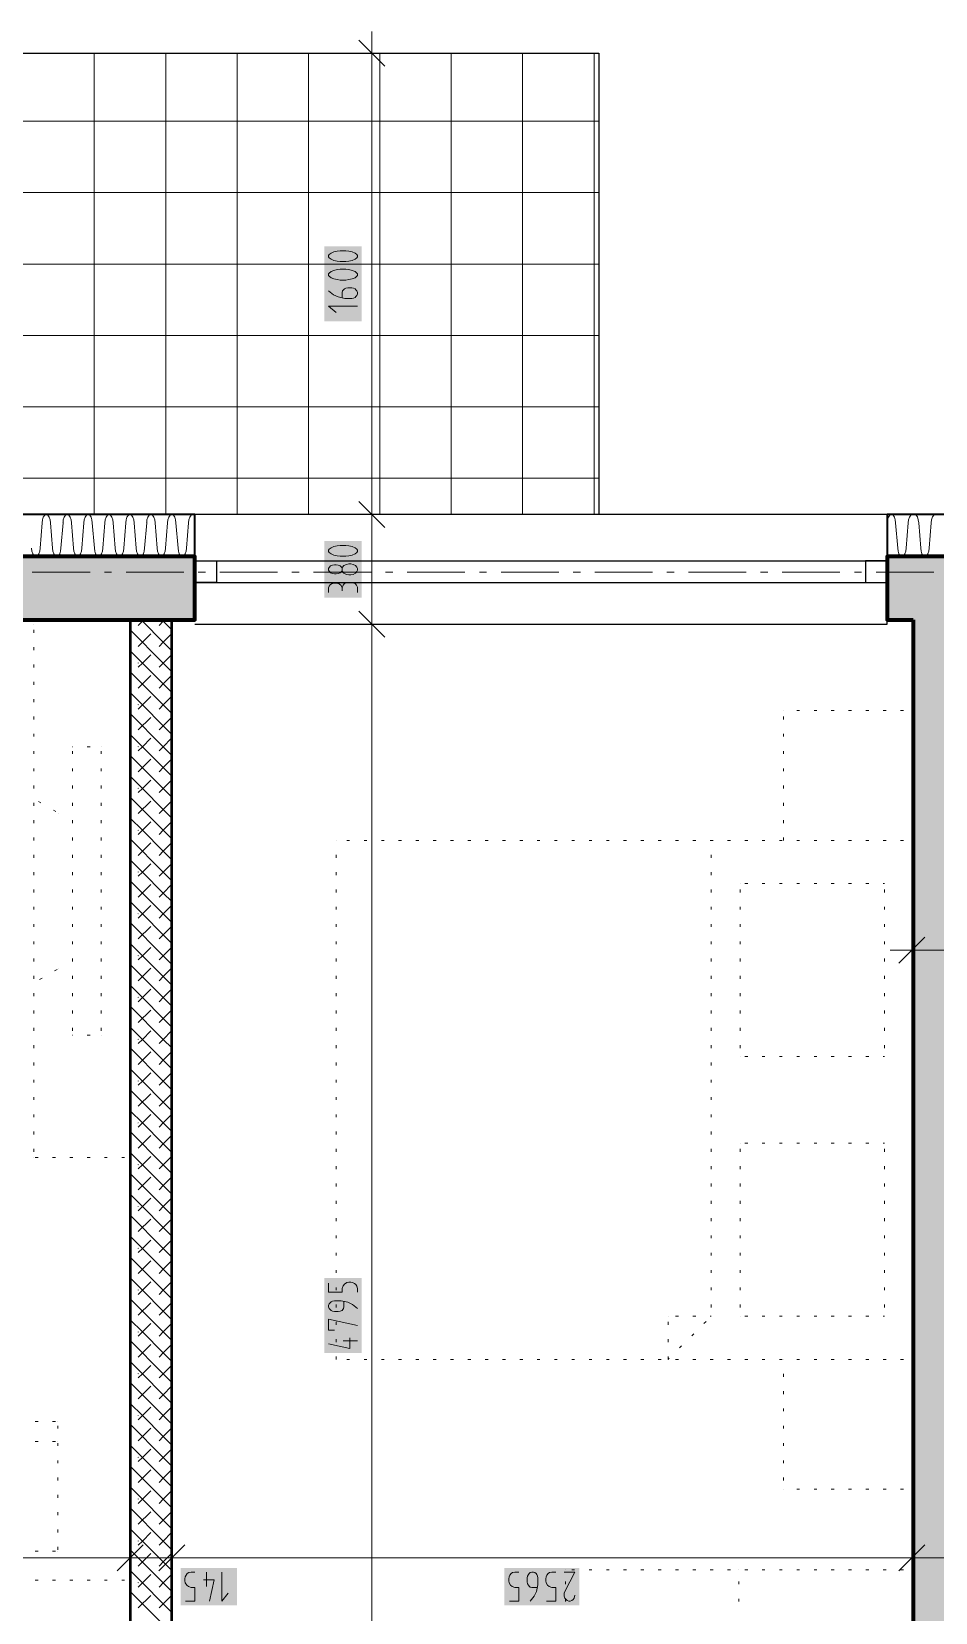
# Model space of a CAD drawing. Header units: millimetres. Extents: x 0 to 594, y 0 to 420.
# Drawn here: x 383.1 to 415.2, y 284.9 to 341.1 of the extents above; entities that cross this region are included whole.
import ezdxf

# ---------------------------------------------------------------- set-up
doc = ezdxf.new("R2010")
doc.units = ezdxf.units.MM
doc.header["$LTSCALE"] = 8
for name, color, linetype in [('PDF_Koty delkove', 7, 'Continuous'), ('PDF_Nabytek', 7, 'Continuous'), ('PDF_Obecne 0.25', 7, 'Continuous'), ('PDF_Okna', 7, 'Continuous'), ('PDF_Osy hlavni', 7, 'Continuous'), ('PDF_Pricky zdene', 7, 'Continuous'), ('PDF_Srafy', 7, 'Continuous'), ('PDF_Steny obvodove nosne', 7, 'Continuous'), ('PDF_Zatepleni', 7, 'Continuous')]:
    doc.layers.add(name, color=color, linetype=linetype)

msp = doc.modelspace()

# ---------------------------------------------------------------- linework, layer by layer
at = {"layer": 'PDF_Koty delkove', "lineweight": 18}
for points in [[(395.175, 340.35), (395.175, 341.119)], [(395.636, 339.889), (394.714, 340.811)], [(395.944, 340.35), (395.175, 340.35), (394.406, 340.35)], [(395.175, 233.7), (395.175, 236.262), (395.175, 239.03), (395.175, 241.51), (395.175, 269.421), (395.175, 270.907), (395.175, 320.055), (395.175, 323.95), (395.175, 340.35)], [(394.252, 333.328), (394.047, 333.328), (393.945, 333.314), (393.825, 333.287), (393.723, 333.245), (393.654, 333.191), (393.638, 333.163), (393.638, 333.109), (393.654, 333.081), (393.723, 333.027), (393.825, 332.986), (393.945, 332.958), (394.047, 332.944), (394.252, 332.944), (394.354, 332.958), (394.474, 332.986), (394.577, 333.027), (394.645, 333.081), (394.663, 333.109), (394.663, 333.163), (394.645, 333.191), (394.577, 333.245), (394.474, 333.287)], [(394.474, 333.287), (394.354, 333.314), (394.252, 333.328)], [(394.457, 331.63), (394.218, 331.63), (393.979, 331.685), (393.808, 331.767), (393.638, 331.904)], [(394.115, 331.658), (394.115, 331.849), (394.133, 331.904), (394.167, 331.945), (394.201, 331.972), (394.252, 332), (394.32, 332.013), (394.457, 332.013), (394.525, 332), (394.577, 331.972), (394.61, 331.945), (394.645, 331.904), (394.663, 331.849), (394.663, 331.795), (394.645, 331.74), (394.61, 331.699), (394.577, 331.672), (394.525, 331.644), (394.457, 331.63)], [(394.663, 331.356), (393.638, 331.356), (393.91, 331.138)], [(395.636, 323.489), (394.714, 324.411)], [(395.944, 323.95), (395.175, 323.95), (394.406, 323.95)], [(394.115, 321.948), (394.098, 321.921), (394.047, 321.88), (393.979, 321.853), (393.91, 321.839), (393.842, 321.839), (393.774, 321.853), (393.705, 321.88), (393.654, 321.935), (393.638, 321.976), (393.638, 322.03), (393.654, 322.071), (393.705, 322.126), (393.774, 322.154)], [(393.774, 322.154), (393.842, 322.167), (393.91, 322.167), (393.979, 322.154), (394.047, 322.126), (394.098, 322.085), (394.115, 322.058)], [(393.638, 321.182), (393.638, 321.346), (393.654, 321.401), (393.689, 321.455)], [(393.689, 321.455), (393.74, 321.483), (393.842, 321.51), (393.91, 321.51), (394.013, 321.483), (394.081, 321.428), (394.115, 321.346), (394.115, 321.237)], [(394.663, 321.182), (394.663, 321.373), (394.628, 321.441), (394.577, 321.496), (394.491, 321.524), (394.423, 321.538), (394.354, 321.538), (394.269, 321.524), (394.201, 321.496), (394.15, 321.441), (394.115, 321.346)], [(395.636, 319.594), (394.714, 320.516)], [(395.944, 320.055), (395.175, 320.055), (394.406, 320.055)], [(414.361, 309.233), (414.361, 308.464), (414.361, 307.696)], [(414.822, 308.925), (413.899, 308.003)], [(414.361, 308.464), (413.592, 308.464)], [(549.557, 308.464), (545.764, 308.464), (542.39, 308.464), (503.945, 308.464), (501.177, 308.464), (459.665, 308.464), (456.898, 308.464), (416.513, 308.464), (414.361, 308.464)], [(393.638, 296.631), (393.638, 296.303), (394.115, 296.303), (394.115, 296.44), (394.15, 296.535), (394.201, 296.59), (394.286, 296.645), (394.354, 296.659), (394.423, 296.659), (394.491, 296.645), (394.559, 296.617), (394.61, 296.576), (394.645, 296.522), (394.663, 296.44), (394.663, 296.303)], [(394.663, 295.728), (394.491, 295.865), (394.32, 295.947), (394.081, 296.001), (393.842, 296.001), (393.774, 295.988), (393.723, 295.96), (393.689, 295.933), (393.654, 295.892), (393.638, 295.837), (393.638, 295.783), (393.654, 295.728), (393.689, 295.687), (393.723, 295.66), (393.774, 295.632), (393.842, 295.618), (393.979, 295.618), (394.047, 295.632), (394.115, 295.66), (394.167, 295.728), (394.184, 295.783), (394.184, 295.974)], [(393.842, 294.961), (393.638, 294.961), (393.638, 295.344), (394.663, 295.126)], [(394.389, 294.687), (394.389, 294.304), (393.638, 294.469)], [(394.663, 294.578), (394.15, 294.578)], [(387.045, 287.327), (386.122, 286.404)], [(386.583, 287.634), (386.583, 286.866), (386.583, 286.097)], [(388.531, 287.327), (387.608, 286.404)], [(388.07, 287.634), (388.07, 286.866), (388.07, 286.097)], [(414.822, 287.327), (413.899, 286.404)], [(414.361, 287.634), (414.361, 286.866), (414.361, 286.097)], [(501.177, 286.866), (489.875, 286.866), (481.087, 286.866), (459.665, 286.866), (456.898, 286.866), (445.666, 286.866), (436.142, 286.866), (430.597, 286.866), (426.977, 286.866), (416.513, 286.866), (414.361, 286.866), (409.949, 286.866), (388.07, 286.866), (386.583, 286.866), (351.939, 286.866), (349.786, 286.866), (315.141, 286.866)], [(388.558, 285.328), (388.886, 285.328), (388.886, 285.806), (388.749, 285.806), (388.654, 285.841), (388.599, 285.892), (388.544, 285.977), (388.531, 286.045), (388.531, 286.113), (388.544, 286.182), (388.572, 286.25), (388.613, 286.301), (388.667, 286.336), (388.749, 286.353)], [(388.749, 286.353), (388.886, 286.353)], [(389.188, 286.08), (389.571, 286.08), (389.406, 285.328)], [(389.297, 286.353), (389.297, 285.841)], [(389.845, 286.353), (389.845, 285.328), (390.063, 285.601)], [(400.065, 285.328), (400.393, 285.328), (400.393, 285.806), (400.256, 285.806), (400.161, 285.841), (400.106, 285.892), (400.052, 285.977), (400.038, 286.045), (400.038, 286.113), (400.052, 286.182), (400.079, 286.25), (400.12, 286.301), (400.174, 286.336), (400.256, 286.353), (400.393, 286.353)], [(400.736, 285.892), (400.709, 285.942), (400.695, 286.011), (400.695, 286.147), (400.709, 286.216), (400.736, 286.267), (400.763, 286.301), (400.804, 286.336), (400.859, 286.353), (400.913, 286.353), (400.968, 286.336), (401.009, 286.301), (401.036, 286.267), (401.064, 286.216), (401.078, 286.147), (401.078, 285.908), (401.023, 285.67), (400.941, 285.498), (400.804, 285.328)], [(401.379, 285.328), (401.707, 285.328), (401.707, 285.806), (401.57, 285.806), (401.475, 285.841), (401.42, 285.892), (401.366, 285.977), (401.352, 286.045), (401.352, 286.113), (401.366, 286.182), (401.393, 286.25), (401.434, 286.301), (401.488, 286.336), (401.57, 286.353), (401.707, 286.353)], [(402.009, 286.353), (402.392, 286.353), (402.036, 285.67), (402.009, 285.601), (402.009, 285.498), (402.036, 285.431), (402.077, 285.379), (402.118, 285.345), (402.173, 285.328), (402.227, 285.328), (402.282, 285.345), (402.323, 285.379), (402.364, 285.431), (402.392, 285.532)], [(401.05, 285.806), (400.859, 285.806), (400.804, 285.823), (400.763, 285.857), (400.736, 285.892)]]:
    msp.add_lwpolyline(points, dxfattribs=at)
for points in [[(394.252, 332.671), (394.047, 332.671), (393.945, 332.657), (393.825, 332.629), (393.723, 332.588), (393.654, 332.534), (393.638, 332.506), (393.638, 332.452), (393.654, 332.424), (393.723, 332.37), (393.825, 332.329), (393.945, 332.301), (394.047, 332.287), (394.252, 332.287), (394.354, 332.301), (394.474, 332.329), (394.577, 332.37), (394.645, 332.424), (394.663, 332.452), (394.663, 332.506), (394.645, 332.534), (394.577, 332.588), (394.474, 332.629), (394.354, 332.657)], [(394.252, 322.852), (394.047, 322.852), (393.945, 322.838), (393.825, 322.811), (393.723, 322.769), (393.654, 322.715), (393.638, 322.687), (393.638, 322.633), (393.654, 322.605), (393.723, 322.551), (393.825, 322.51), (393.945, 322.482), (394.047, 322.468), (394.252, 322.468), (394.354, 322.482), (394.474, 322.51), (394.577, 322.551), (394.645, 322.605), (394.663, 322.633), (394.663, 322.687), (394.645, 322.715), (394.577, 322.769), (394.474, 322.811), (394.354, 322.838)], [(394.423, 322.195), (394.354, 322.195), (394.269, 322.181), (394.184, 322.14), (394.133, 322.085), (394.115, 322.058), (394.115, 321.948), (394.133, 321.921), (394.184, 321.866), (394.269, 321.825), (394.354, 321.811), (394.423, 321.811), (394.508, 321.825), (394.594, 321.866), (394.645, 321.921), (394.663, 321.976), (394.663, 322.03), (394.645, 322.085), (394.594, 322.14), (394.508, 322.181)]]:
    msp.add_lwpolyline(points, close=True, dxfattribs=at)
at = {"layer": 'PDF_Koty delkove', "color": 7, "lineweight": 18, "true_color": 0xffffff, "transparency": 33554559}
for points in [[(394.816, 330.819), (394.816, 333.481), (393.484, 330.819), (393.484, 333.481)], [(394.816, 321), (394.816, 323.005), (393.484, 321), (393.484, 323.005)], [(394.816, 294.15), (394.816, 296.812), (393.484, 294.15), (393.484, 296.812)], [(390.382, 286.507), (388.377, 286.507), (390.382, 285.175), (388.377, 285.175)], [(402.546, 286.507), (399.884, 286.507), (402.546, 285.175), (399.884, 285.175)]]:
    msp.add_solid(points, dxfattribs=at)
at = {"layer": 'PDF_Nabytek', "lineweight": 13}
for points in [[(383.158, 320.055), (383.158, 320.055)], [(383.158, 319.745), (383.158, 319.848)], [(386.583, 320.055), (386.583, 320.055)], [(386.583, 319.745), (386.583, 319.848)], [(383.158, 319.13), (383.158, 319.233)], [(386.583, 319.13), (386.583, 319.233)], [(383.158, 318.515), (383.158, 318.618)], [(386.583, 318.515), (386.583, 318.618)], [(383.158, 317.9), (383.158, 318.003)], [(386.583, 317.9), (386.583, 318.003)], [(383.158, 317.285), (383.158, 317.388)], [(386.583, 317.285), (386.583, 317.388)], [(409.799, 316.98), (409.799, 316.98)], [(409.799, 316.98), (409.799, 316.98)], [(410.374, 316.98), (410.271, 316.98)], [(410.989, 316.98), (410.886, 316.98)], [(411.604, 316.98), (411.501, 316.98)], [(412.219, 316.98), (412.116, 316.98)], [(412.834, 316.98), (412.731, 316.98)], [(413.449, 316.98), (413.346, 316.98)], [(414.064, 316.98), (413.961, 316.98)], [(414.412, 316.98), (414.412, 316.98)], [(414.412, 316.98), (414.412, 316.98)], [(383.158, 316.67), (383.158, 316.773)], [(386.583, 316.67), (386.583, 316.773)], [(409.799, 316.67), (409.799, 316.773)], [(414.412, 316.67), (414.412, 316.773)], [(383.158, 316.055), (383.158, 316.158)], [(386.583, 316.055), (386.583, 316.158)], [(409.799, 316.055), (409.799, 316.158)], [(414.412, 316.055), (414.412, 316.158)], [(383.158, 315.44), (383.158, 315.543)], [(384.544, 315.699), (384.533, 315.699)], [(384.533, 315.699), (384.533, 315.699)], [(384.533, 315.699), (384.533, 315.699)], [(384.533, 315.44), (384.533, 315.543)], [(385.159, 315.699), (385.057, 315.699)], [(385.558, 315.699), (385.558, 315.699)], [(385.558, 315.699), (385.558, 315.699)], [(385.558, 315.44), (385.558, 315.543)], [(386.583, 315.44), (386.583, 315.543)], [(409.799, 315.44), (409.799, 315.543)], [(414.412, 315.44), (414.412, 315.543)], [(383.158, 314.825), (383.158, 314.928)], [(384.533, 314.825), (384.533, 314.928)], [(385.558, 314.825), (385.558, 314.928)], [(386.583, 314.825), (386.583, 314.928)], [(409.799, 314.825), (409.799, 314.928)], [(414.412, 314.825), (414.412, 314.928)], [(383.158, 314.21), (383.158, 314.313)], [(384.533, 314.21), (384.533, 314.313)], [(385.558, 314.21), (385.558, 314.313)], [(386.583, 314.21), (386.583, 314.313)], [(409.799, 314.21), (409.799, 314.313)], [(414.412, 314.21), (414.412, 314.313)], [(383.158, 313.595), (383.158, 313.698)], [(383.416, 313.702), (383.327, 313.754)], [(384.533, 313.595), (384.533, 313.698)], [(385.558, 313.595), (385.558, 313.698)], [(386.583, 313.595), (386.583, 313.698)], [(409.799, 313.595), (409.799, 313.698)], [(414.412, 313.595), (414.412, 313.698)], [(383.158, 312.98), (383.158, 313.083)], [(383.949, 313.395), (383.86, 313.446)], [(384.045, 313.339), (384.045, 313.339)], [(384.533, 312.98), (384.533, 313.083)], [(385.558, 312.98), (385.558, 313.083)], [(386.583, 312.98), (386.583, 313.083)], [(409.799, 312.98), (409.799, 313.083)], [(414.412, 312.98), (414.412, 313.083)], [(383.158, 312.365), (383.158, 312.468)], [(384.533, 312.365), (384.533, 312.468)], [(385.558, 312.365), (385.558, 312.468)], [(386.583, 312.365), (386.583, 312.468)], [(409.799, 312.368), (409.799, 312.468)], [(414.412, 312.368), (414.412, 312.468)], [(393.912, 312.365), (393.912, 312.368)], [(393.912, 312.368), (393.912, 312.368)], [(393.912, 312.368), (393.912, 312.368)], [(394.384, 312.368), (394.282, 312.368)], [(394.999, 312.368), (394.897, 312.368)], [(395.614, 312.368), (395.512, 312.368)], [(396.229, 312.368), (396.127, 312.368)], [(396.844, 312.368), (396.742, 312.368)], [(397.459, 312.368), (397.357, 312.368)], [(398.074, 312.368), (397.972, 312.368)], [(398.689, 312.368), (398.587, 312.368)], [(399.304, 312.368), (399.202, 312.368)], [(399.919, 312.368), (399.817, 312.368)], [(400.534, 312.368), (400.432, 312.368)], [(401.149, 312.368), (401.047, 312.368)], [(401.764, 312.368), (401.662, 312.368)], [(402.379, 312.368), (402.277, 312.368)], [(402.994, 312.368), (402.892, 312.368)], [(403.609, 312.368), (403.507, 312.368)], [(404.224, 312.368), (404.122, 312.368)], [(404.839, 312.368), (404.737, 312.368)], [(405.454, 312.368), (405.352, 312.368)], [(406.069, 312.368), (405.967, 312.368)], [(406.684, 312.368), (406.582, 312.368)], [(407.299, 312.368), (407.197, 312.368)], [(407.237, 312.365), (407.237, 312.368)], [(407.237, 312.368), (407.237, 312.368)], [(407.914, 312.368), (407.812, 312.368)], [(408.529, 312.368), (408.427, 312.368)], [(409.144, 312.368), (409.042, 312.368)], [(409.759, 312.368), (409.656, 312.368)], [(409.799, 312.368), (409.799, 312.368)], [(410.374, 312.368), (410.271, 312.368)], [(410.989, 312.368), (410.886, 312.368)], [(411.604, 312.368), (411.501, 312.368)], [(412.219, 312.368), (412.116, 312.368)], [(412.834, 312.368), (412.731, 312.368)], [(413.449, 312.368), (413.346, 312.368)], [(414.064, 312.368), (413.961, 312.368)], [(414.412, 312.368), (414.412, 312.368)], [(414.412, 312.365), (414.412, 312.368)], [(414.412, 312.368), (414.412, 312.368)], [(414.412, 312.368), (414.412, 312.368)], [(383.158, 311.75), (383.158, 311.853)], [(384.533, 311.75), (384.533, 311.853)], [(385.558, 311.75), (385.558, 311.853)], [(386.583, 311.75), (386.583, 311.853)], [(393.912, 311.75), (393.912, 311.853)], [(407.237, 311.75), (407.237, 311.853)], [(414.412, 311.75), (414.412, 311.853)], [(383.158, 311.135), (383.158, 311.238)], [(384.533, 311.135), (384.533, 311.238)], [(385.558, 311.135), (385.558, 311.238)], [(386.583, 311.135), (386.583, 311.238)], [(393.912, 311.135), (393.912, 311.238)], [(407.237, 311.135), (407.237, 311.238)], [(408.262, 310.83), (408.262, 310.83)], [(408.262, 310.83), (408.262, 310.83)], [(408.529, 310.83), (408.427, 310.83)], [(409.144, 310.83), (409.042, 310.83)], [(409.759, 310.83), (409.656, 310.83)], [(410.374, 310.83), (410.271, 310.83)], [(410.989, 310.83), (410.886, 310.83)], [(411.604, 310.83), (411.501, 310.83)], [(412.219, 310.83), (412.116, 310.83)], [(412.834, 310.83), (412.731, 310.83)], [(413.387, 310.83), (413.346, 310.83)], [(413.387, 310.83), (413.387, 310.83)], [(414.412, 311.135), (414.412, 311.238)], [(383.158, 310.52), (383.158, 310.623)], [(384.533, 310.52), (384.533, 310.623)], [(385.558, 310.52), (385.558, 310.623)], [(386.583, 310.52), (386.583, 310.623)], [(393.912, 310.52), (393.912, 310.623)], [(407.237, 310.52), (407.237, 310.623)], [(408.262, 310.52), (408.262, 310.623)], [(413.387, 310.52), (413.387, 310.623)], [(414.412, 310.52), (414.412, 310.623)], [(383.158, 309.905), (383.158, 310.008)], [(384.533, 309.905), (384.533, 310.008)], [(385.558, 309.905), (385.558, 310.008)], [(386.583, 309.905), (386.583, 310.008)], [(393.912, 309.905), (393.912, 310.008)], [(407.237, 309.905), (407.237, 310.008)], [(408.262, 309.905), (408.262, 310.008)], [(413.387, 309.905), (413.387, 310.008)], [(414.412, 309.905), (414.412, 310.008)], [(383.158, 309.29), (383.158, 309.393)], [(384.533, 309.29), (384.533, 309.393)], [(385.558, 309.29), (385.558, 309.393)], [(386.583, 309.29), (386.583, 309.393)], [(393.912, 309.29), (393.912, 309.393)], [(407.237, 309.29), (407.237, 309.393)], [(408.262, 309.29), (408.262, 309.393)], [(413.387, 309.29), (413.387, 309.393)], [(414.412, 309.29), (414.412, 309.393)], [(383.158, 308.675), (383.158, 308.778)], [(384.533, 308.675), (384.533, 308.778)], [(385.558, 308.675), (385.558, 308.778)], [(386.583, 308.675), (386.583, 308.778)], [(393.912, 308.675), (393.912, 308.778)], [(407.237, 308.675), (407.237, 308.778)], [(408.262, 308.675), (408.262, 308.778)], [(413.387, 308.675), (413.387, 308.778)], [(414.412, 308.675), (414.412, 308.778)], [(383.158, 308.06), (383.158, 308.163)], [(384.533, 308.06), (384.533, 308.163)], [(385.558, 308.06), (385.558, 308.163)], [(386.583, 308.06), (386.583, 308.163)], [(393.912, 308.06), (393.912, 308.163)], [(407.237, 308.06), (407.237, 308.163)], [(408.262, 308.06), (408.262, 308.163)], [(413.387, 308.06), (413.387, 308.163)], [(414.412, 308.06), (414.412, 308.163)], [(383.158, 307.445), (383.158, 307.548)], [(383.37, 307.419), (383.458, 307.47)], [(383.902, 307.726), (383.991, 307.778)], [(384.045, 307.809), (384.045, 307.809)], [(384.533, 307.445), (384.533, 307.548)], [(385.558, 307.445), (385.558, 307.548)], [(386.583, 307.445), (386.583, 307.548)], [(393.912, 307.445), (393.912, 307.548)], [(407.237, 307.445), (407.237, 307.548)], [(408.262, 307.445), (408.262, 307.548)], [(413.387, 307.445), (413.387, 307.548)], [(414.412, 307.445), (414.412, 307.548)], [(383.158, 306.83), (383.158, 306.933)], [(384.533, 306.83), (384.533, 306.933)], [(385.558, 306.83), (385.558, 306.933)], [(386.583, 306.83), (386.583, 306.933)], [(393.912, 306.83), (393.912, 306.933)], [(407.237, 306.83), (407.237, 306.933)], [(408.262, 306.83), (408.262, 306.933)], [(413.387, 306.83), (413.387, 306.933)], [(414.412, 306.83), (414.412, 306.933)], [(383.158, 306.215), (383.158, 306.318)], [(384.533, 306.215), (384.533, 306.318)], [(385.558, 306.215), (385.558, 306.318)], [(386.583, 306.215), (386.583, 306.318)], [(393.912, 306.215), (393.912, 306.318)], [(407.237, 306.215), (407.237, 306.318)], [(408.262, 306.215), (408.262, 306.318)], [(413.387, 306.215), (413.387, 306.318)], [(414.412, 306.215), (414.412, 306.318)], [(383.158, 305.6), (383.158, 305.703)], [(384.533, 305.6), (384.533, 305.703)], [(385.558, 305.6), (385.558, 305.703)], [(386.583, 305.6), (386.583, 305.703)], [(393.912, 305.6), (393.912, 305.703)], [(407.237, 305.6), (407.237, 305.703)], [(408.262, 305.6), (408.262, 305.703)], [(413.387, 305.6), (413.387, 305.703)], [(414.412, 305.6), (414.412, 305.703)], [(384.544, 305.449), (384.533, 305.449)], [(384.533, 305.449), (384.533, 305.449)], [(384.533, 305.449), (384.533, 305.449)], [(385.159, 305.449), (385.057, 305.449)], [(385.558, 305.449), (385.558, 305.449)], [(385.558, 305.449), (385.558, 305.449)], [(383.158, 304.985), (383.158, 305.088)], [(386.583, 304.985), (386.583, 305.088)], [(393.912, 304.985), (393.912, 305.088)], [(407.237, 304.985), (407.237, 305.088)], [(408.262, 304.985), (408.262, 305.088)], [(408.262, 304.68), (408.262, 304.68)], [(408.262, 304.68), (408.262, 304.68)], [(408.529, 304.68), (408.427, 304.68)], [(409.144, 304.68), (409.042, 304.68)], [(409.759, 304.68), (409.656, 304.68)], [(410.374, 304.68), (410.271, 304.68)], [(410.989, 304.68), (410.886, 304.68)], [(411.604, 304.68), (411.501, 304.68)], [(412.219, 304.68), (412.116, 304.68)], [(412.834, 304.68), (412.731, 304.68)], [(413.387, 304.68), (413.346, 304.68)], [(413.387, 304.985), (413.387, 305.088)], [(413.387, 304.68), (413.387, 304.68)], [(413.387, 304.68), (413.387, 304.68)], [(414.412, 304.985), (414.412, 305.088)], [(383.158, 304.37), (383.158, 304.473)], [(386.583, 304.37), (386.583, 304.473)], [(393.912, 304.37), (393.912, 304.473)], [(407.237, 304.37), (407.237, 304.473)], [(414.412, 304.37), (414.412, 304.473)], [(383.158, 303.755), (383.158, 303.858)], [(386.583, 303.755), (386.583, 303.858)], [(393.912, 303.755), (393.912, 303.858)], [(407.237, 303.755), (407.237, 303.858)], [(414.412, 303.755), (414.412, 303.858)], [(383.158, 303.14), (383.158, 303.243)], [(386.583, 303.14), (386.583, 303.243)], [(393.912, 303.14), (393.912, 303.243)], [(407.237, 303.14), (407.237, 303.243)], [(414.412, 303.14), (414.412, 303.243)], [(383.158, 302.525), (383.158, 302.628)], [(386.583, 302.525), (386.583, 302.628)], [(393.912, 302.525), (393.912, 302.628)], [(407.237, 302.525), (407.237, 302.628)], [(414.412, 302.525), (414.412, 302.628)], [(383.158, 301.91), (383.158, 302.013)], [(386.583, 301.91), (386.583, 302.013)], [(393.912, 301.91), (393.912, 302.013)], [(407.237, 301.91), (407.237, 302.013)], [(414.412, 301.91), (414.412, 302.013)], [(383.158, 301.295), (383.158, 301.398)], [(386.583, 301.295), (386.583, 301.398)], [(393.912, 301.295), (393.912, 301.398)], [(407.237, 301.295), (407.237, 301.398)], [(408.262, 301.605), (408.262, 301.605)], [(408.262, 301.605), (408.262, 301.605)], [(408.262, 301.295), (408.262, 301.398)], [(408.529, 301.605), (408.427, 301.605)], [(409.144, 301.605), (409.042, 301.605)], [(409.759, 301.605), (409.656, 301.605)], [(410.374, 301.605), (410.271, 301.605)], [(410.989, 301.605), (410.886, 301.605)], [(411.604, 301.605), (411.501, 301.605)], [(412.219, 301.605), (412.116, 301.605)], [(412.834, 301.605), (412.731, 301.605)], [(413.387, 301.605), (413.346, 301.605)], [(413.387, 301.605), (413.387, 301.605)], [(413.387, 301.605), (413.387, 301.605)], [(413.387, 301.295), (413.387, 301.398)], [(414.412, 301.295), (414.412, 301.398)], [(383.158, 301.093), (383.158, 301.093)], [(383.158, 301.093), (383.158, 301.093)], [(383.314, 301.093), (383.212, 301.093)], [(383.929, 301.093), (383.827, 301.093)], [(384.544, 301.093), (384.442, 301.093)], [(385.159, 301.093), (385.057, 301.093)], [(385.774, 301.093), (385.672, 301.093)], [(386.389, 301.093), (386.287, 301.093)], [(386.583, 301.093), (386.583, 301.093)], [(386.583, 301.093), (386.583, 301.093)], [(393.912, 300.68), (393.912, 300.783)], [(407.237, 300.68), (407.237, 300.783)], [(408.262, 300.68), (408.262, 300.783)], [(413.387, 300.68), (413.387, 300.783)], [(414.412, 300.68), (414.412, 300.783)], [(393.912, 300.065), (393.912, 300.168)], [(407.237, 300.065), (407.237, 300.168)], [(408.262, 300.065), (408.262, 300.168)], [(413.387, 300.065), (413.387, 300.168)], [(414.412, 300.065), (414.412, 300.168)], [(393.912, 299.45), (393.912, 299.553)], [(407.237, 299.45), (407.237, 299.553)], [(408.262, 299.45), (408.262, 299.553)], [(413.387, 299.45), (413.387, 299.553)], [(414.412, 299.45), (414.412, 299.553)], [(393.912, 298.835), (393.912, 298.938)], [(407.237, 298.835), (407.237, 298.938)], [(408.262, 298.835), (408.262, 298.938)], [(413.387, 298.835), (413.387, 298.938)], [(414.412, 298.835), (414.412, 298.938)], [(393.912, 298.221), (393.912, 298.323)], [(407.237, 298.221), (407.237, 298.323)], [(408.262, 298.221), (408.262, 298.323)], [(413.387, 298.221), (413.387, 298.323)], [(414.412, 298.221), (414.412, 298.323)], [(393.912, 297.606), (393.912, 297.708)], [(407.237, 297.606), (407.237, 297.708)], [(408.262, 297.606), (408.262, 297.708)], [(413.387, 297.606), (413.387, 297.708)], [(414.412, 297.606), (414.412, 297.708)], [(393.912, 296.991), (393.912, 297.093)], [(407.237, 296.991), (407.237, 297.093)], [(408.262, 296.991), (408.262, 297.093)], [(413.387, 296.991), (413.387, 297.093)], [(414.412, 296.991), (414.412, 297.093)], [(393.912, 296.376), (393.912, 296.478)], [(407.237, 296.376), (407.237, 296.478)], [(408.262, 296.376), (408.262, 296.478)], [(413.387, 296.376), (413.387, 296.478)], [(414.412, 296.376), (414.412, 296.478)], [(393.912, 295.761), (393.912, 295.863)], [(407.237, 295.761), (407.237, 295.863)], [(408.262, 295.761), (408.262, 295.863)], [(413.387, 295.761), (413.387, 295.863)], [(414.412, 295.761), (414.412, 295.863)], [(393.912, 295.146), (393.912, 295.248)], [(405.699, 295.455), (405.699, 295.455)], [(405.699, 295.455), (405.699, 295.455)], [(405.699, 295.146), (405.699, 295.248)], [(406.069, 295.455), (405.967, 295.455)], [(406.684, 295.455), (406.582, 295.455)], [(406.975, 295.194), (407.048, 295.266)], [(407.237, 295.455), (407.197, 295.455)], [(407.237, 295.455), (407.237, 295.455)], [(407.237, 295.455), (407.237, 295.455)], [(407.237, 295.455), (407.237, 295.455)], [(408.262, 295.455), (408.262, 295.455)], [(408.262, 295.455), (408.262, 295.455)], [(408.529, 295.455), (408.427, 295.455)], [(409.144, 295.455), (409.042, 295.455)], [(409.759, 295.455), (409.656, 295.455)], [(410.374, 295.455), (410.271, 295.455)], [(410.989, 295.455), (410.886, 295.455)], [(411.604, 295.455), (411.501, 295.455)], [(412.219, 295.455), (412.116, 295.455)], [(412.834, 295.455), (412.731, 295.455)], [(413.387, 295.455), (413.346, 295.455)], [(413.387, 295.455), (413.387, 295.455)], [(413.387, 295.455), (413.387, 295.455)], [(414.412, 295.146), (414.412, 295.248)], [(393.912, 294.531), (393.912, 294.633)], [(405.699, 294.531), (405.699, 294.633)], [(406.54, 294.759), (406.613, 294.831)], [(414.412, 294.531), (414.412, 294.633)], [(393.912, 293.918), (393.912, 294.018)], [(393.912, 293.918), (393.912, 293.918)], [(393.912, 293.918), (393.912, 293.918)], [(394.384, 293.918), (394.282, 293.918)], [(394.999, 293.918), (394.897, 293.918)], [(395.614, 293.918), (395.512, 293.918)], [(396.229, 293.918), (396.127, 293.918)], [(396.844, 293.918), (396.742, 293.918)], [(397.459, 293.918), (397.357, 293.918)], [(398.074, 293.918), (397.972, 293.918)], [(398.689, 293.918), (398.587, 293.918)], [(399.304, 293.918), (399.202, 293.918)], [(399.919, 293.918), (399.817, 293.918)], [(400.534, 293.918), (400.432, 293.918)], [(401.149, 293.918), (401.047, 293.918)], [(401.764, 293.918), (401.662, 293.918)], [(402.379, 293.918), (402.277, 293.918)], [(402.994, 293.918), (402.892, 293.918)], [(403.609, 293.918), (403.507, 293.918)], [(404.224, 293.918), (404.122, 293.918)], [(404.839, 293.918), (404.737, 293.918)], [(405.454, 293.918), (405.352, 293.918)], [(405.743, 293.961), (405.699, 293.918), (405.699, 294.018)], [(405.699, 293.918), (405.699, 293.918)], [(405.699, 293.918), (405.699, 293.918)], [(406.069, 293.918), (405.967, 293.918)], [(406.105, 294.324), (406.178, 294.396)], [(406.684, 293.918), (406.582, 293.918)], [(407.299, 293.918), (407.197, 293.918)], [(407.914, 293.918), (407.812, 293.918)], [(408.529, 293.918), (408.427, 293.918)], [(409.144, 293.918), (409.042, 293.918)], [(409.759, 293.918), (409.656, 293.918)], [(409.799, 293.916), (409.799, 293.918)], [(409.799, 293.918), (409.799, 293.918)], [(410.374, 293.918), (410.271, 293.918)], [(410.989, 293.918), (410.886, 293.918)], [(411.604, 293.918), (411.501, 293.918)], [(412.219, 293.918), (412.116, 293.918)], [(412.834, 293.918), (412.731, 293.918)], [(413.449, 293.918), (413.346, 293.918)], [(414.064, 293.918), (413.961, 293.918)], [(414.412, 293.918), (414.412, 294.018)], [(414.412, 293.918), (414.412, 293.918)], [(414.412, 293.918), (414.412, 293.918)], [(414.412, 293.916), (414.412, 293.918)], [(414.412, 293.918), (414.412, 293.918)], [(409.799, 293.301), (409.799, 293.403)], [(414.412, 293.301), (414.412, 293.403)], [(409.799, 292.686), (409.799, 292.788)], [(414.412, 292.686), (414.412, 292.788)], [(383.314, 291.711), (383.212, 291.711)], [(383.929, 291.711), (383.827, 291.711)], [(384.016, 291.711), (384.016, 291.711)], [(384.016, 291.711), (384.016, 291.711)], [(409.799, 292.071), (409.799, 292.173)], [(414.412, 292.071), (414.412, 292.173)], [(384.016, 291.456), (384.016, 291.558)], [(409.799, 291.456), (409.799, 291.558)], [(414.412, 291.456), (414.412, 291.558)], [(383.314, 290.994), (383.212, 290.994)], [(383.929, 290.994), (383.827, 290.994)], [(384.016, 290.994), (384.016, 290.994)], [(384.016, 290.841), (384.016, 290.943)], [(409.799, 290.841), (409.799, 290.943)], [(414.412, 290.841), (414.412, 290.943)], [(384.016, 290.226), (384.016, 290.328)], [(409.799, 290.226), (409.799, 290.328)], [(414.412, 290.226), (414.412, 290.328)], [(384.016, 289.611), (384.016, 289.713)], [(409.799, 289.611), (409.799, 289.713)], [(414.412, 289.611), (414.412, 289.713)], [(384.016, 288.996), (384.016, 289.098)], [(409.799, 289.305), (409.799, 289.305)], [(409.799, 289.305), (409.799, 289.305)], [(410.374, 289.305), (410.271, 289.305)], [(410.989, 289.305), (410.886, 289.305)], [(411.604, 289.305), (411.501, 289.305)], [(412.219, 289.305), (412.116, 289.305)], [(412.834, 289.305), (412.731, 289.305)], [(413.449, 289.305), (413.346, 289.305)], [(414.064, 289.305), (413.961, 289.305)], [(414.412, 289.305), (414.412, 289.305)], [(414.412, 289.305), (414.412, 289.305)], [(384.016, 288.381), (384.016, 288.483)], [(384.016, 287.766), (384.016, 287.868)], [(384.016, 287.151), (384.016, 287.253)], [(383.314, 287.099), (383.212, 287.099)], [(383.929, 287.099), (383.827, 287.099)], [(384.016, 287.099), (384.016, 287.099)], [(384.016, 287.099), (384.016, 287.099)], [(383.314, 286.074), (383.212, 286.074)], [(383.929, 286.074), (383.827, 286.074)], [(384.544, 286.074), (384.442, 286.074)], [(385.159, 286.074), (385.057, 286.074)], [(385.774, 286.074), (385.672, 286.074)], [(386.389, 286.074), (386.287, 286.074)], [(386.583, 286.074), (386.583, 286.074)], [(386.583, 286.074), (386.583, 286.074)], [(402.061, 286.436), (402.061, 286.436)], [(402.061, 286.436), (402.061, 286.436)], [(402.061, 286.436), (402.061, 286.436)], [(402.379, 286.436), (402.277, 286.436)], [(402.994, 286.436), (402.892, 286.436)], [(403.609, 286.436), (403.507, 286.436)], [(404.224, 286.436), (404.122, 286.436)], [(404.839, 286.436), (404.737, 286.436)], [(405.454, 286.436), (405.352, 286.436)], [(406.069, 286.436), (405.967, 286.436)], [(406.684, 286.436), (406.582, 286.436)], [(407.299, 286.436), (407.197, 286.436)], [(407.914, 286.436), (407.812, 286.436)], [(408.211, 286.436), (408.211, 286.436)], [(408.529, 286.436), (408.427, 286.436)], [(409.144, 286.436), (409.042, 286.436)], [(409.759, 286.436), (409.656, 286.436)], [(410.374, 286.436), (410.271, 286.436)], [(410.989, 286.436), (410.886, 286.436)], [(411.604, 286.436), (411.501, 286.436)], [(412.219, 286.436), (412.116, 286.436)], [(412.834, 286.436), (412.731, 286.436)], [(413.449, 286.436), (413.346, 286.436)], [(414.064, 286.436), (413.961, 286.436)], [(414.361, 286.436), (414.361, 286.436)], [(386.583, 285.921), (386.583, 286.023)], [(408.211, 285.921), (408.211, 286.023)], [(386.583, 285.306), (386.583, 285.408)], [(408.211, 285.306), (408.211, 285.408)]]:
    msp.add_lwpolyline(points, dxfattribs=at)
for points in [[(402.061, 286.023), (402.061, 285.921)], [(402.061, 285.408), (402.061, 285.306)]]:
    msp.add_lwpolyline(points, close=True, dxfattribs=at)
at = {"layer": 'PDF_Obecne 0.25', "lineweight": 25}
for points in [[(371.465, 340.35), (403.239, 340.35)], [(403.239, 340.35), (403.239, 323.95)]]:
    msp.add_lwpolyline(points, dxfattribs=at)
at = {"layer": 'PDF_Okna', "lineweight": 25}
for points in [[(388.889, 320.055), (413.489, 320.055), (413.489, 322.669), (413.489, 323.95), (388.889, 323.95)], [(388.889, 322.31), (413.489, 322.31)], [(388.889, 321.541), (413.489, 321.541)]]:
    msp.add_lwpolyline(points, dxfattribs=at)
for points in [[(388.889, 322.31), (389.658, 322.31), (389.658, 321.541), (388.889, 321.541)], [(413.489, 322.31), (412.72, 322.31), (412.72, 321.541), (413.489, 321.541)]]:
    msp.add_lwpolyline(points, close=True, dxfattribs=at)
at = {"layer": 'PDF_Osy hlavni', "lineweight": 18}
for points in [[(385.159, 321.9), (383.109, 321.9)], [(385.928, 321.9), (385.672, 321.9)], [(388.49, 321.9), (386.44, 321.9)], [(389.259, 321.9), (389.003, 321.9)], [(391.822, 321.9), (389.772, 321.9)], [(392.59, 321.9), (392.334, 321.9)], [(395.153, 321.9), (393.103, 321.9)], [(395.922, 321.9), (395.665, 321.9)], [(398.484, 321.9), (396.434, 321.9)], [(399.253, 321.9), (398.997, 321.9)], [(401.815, 321.9), (399.765, 321.9)], [(402.584, 321.9), (402.328, 321.9)], [(405.147, 321.9), (403.097, 321.9)], [(405.915, 321.9), (405.659, 321.9)], [(408.478, 321.9), (406.428, 321.9)], [(409.247, 321.9), (408.99, 321.9)], [(411.809, 321.9), (409.759, 321.9)], [(412.578, 321.9), (412.321, 321.9)], [(415.14, 321.9), (413.09, 321.9)]]:
    msp.add_lwpolyline(points, dxfattribs=at)
at = {"layer": 'PDF_Pricky zdene', "lineweight": 50}
msp.add_lwpolyline([(388.07, 270.907), (388.07, 320.055), (388.07, 320.209), (386.583, 320.209), (386.583, 320.055), (386.583, 270.907), (388.069, 270.907)], close=True, dxfattribs=at)
at = {"layer": 'PDF_Pricky zdene', "lineweight": 9}
for points in [[(388.07, 318.364), (387.762, 318.671), (386.583, 319.85)], [(386.87, 320.009), (387.019, 320.158)], [(387.019, 320.158), (386.968, 320.209)], [(387.762, 319.415), (387.019, 320.158), (387.07, 320.209)], [(387.613, 320.009), (387.762, 320.158)], [(388.07, 319.85), (387.762, 320.158), (387.711, 320.209)], [(387.762, 320.158), (387.813, 320.209)], [(386.87, 319.266), (387.316, 319.712)], [(387.613, 319.266), (387.762, 319.415), (388.059, 319.712)], [(388.07, 319.107), (387.762, 319.415)], [(387.019, 318.671), (386.583, 319.107)], [(386.87, 318.523), (387.019, 318.671)], [(388.07, 317.621), (387.762, 317.928), (387.019, 318.671), (387.316, 318.969)], [(387.613, 318.523), (387.762, 318.671)], [(387.762, 318.671), (388.059, 318.969)], [(388.07, 316.878), (387.762, 317.185), (386.583, 318.364)], [(386.87, 317.78), (387.316, 318.226)], [(387.762, 317.928), (388.059, 318.226)], [(387.019, 317.185), (386.583, 317.621)], [(387.613, 317.78), (387.762, 317.928)], [(386.87, 317.037), (387.019, 317.185)], [(388.07, 316.135), (387.762, 316.442), (387.019, 317.185), (387.316, 317.482)], [(387.613, 317.037), (387.762, 317.185)], [(387.762, 317.185), (388.059, 317.482)], [(388.07, 315.391), (387.762, 315.699), (386.583, 316.878)], [(386.87, 316.293), (387.316, 316.739)], [(387.613, 316.293), (387.762, 316.442)], [(387.762, 316.442), (388.059, 316.739)], [(387.019, 315.699), (386.583, 316.135)], [(388.07, 314.648), (387.762, 314.956), (387.019, 315.699), (387.316, 315.996)], [(387.762, 315.699), (388.059, 315.996)], [(388.07, 313.905), (387.762, 314.213), (386.583, 315.391)], [(386.87, 315.55), (387.019, 315.699)], [(387.613, 315.55), (387.762, 315.699)], [(386.87, 314.807), (387.316, 315.253)], [(387.613, 314.807), (387.762, 314.956)], [(387.762, 314.956), (388.059, 315.253)], [(387.019, 314.213), (386.583, 314.648)], [(386.87, 314.064), (387.019, 314.213)], [(388.07, 313.162), (387.762, 313.47), (387.019, 314.213), (387.316, 314.51)], [(387.613, 314.064), (387.762, 314.213)], [(387.762, 314.213), (388.059, 314.51)], [(388.07, 312.419), (387.762, 312.727), (386.583, 313.905)], [(386.87, 313.321), (387.316, 313.767)], [(387.762, 313.47), (388.059, 313.767)], [(387.019, 312.727), (386.583, 313.162)], [(388.07, 311.676), (387.762, 311.983), (387.019, 312.727), (387.316, 313.024)], [(387.613, 313.321), (387.762, 313.47)], [(387.762, 312.727), (388.059, 313.024)], [(386.87, 312.578), (387.019, 312.727)], [(387.613, 312.578), (387.762, 312.727)], [(388.07, 310.933), (387.762, 311.24), (386.583, 312.419)], [(386.87, 311.835), (387.316, 312.281)], [(387.613, 311.835), (387.762, 311.983)], [(387.762, 311.983), (388.059, 312.281)], [(387.019, 311.24), (386.583, 311.676)], [(388.07, 310.19), (387.762, 310.497), (387.019, 311.24), (387.316, 311.538)], [(387.762, 311.24), (388.059, 311.538)], [(388.07, 309.447), (387.762, 309.754), (386.583, 310.933)], [(386.87, 311.092), (387.019, 311.24)], [(386.87, 310.349), (387.316, 310.794)], [(387.613, 311.092), (387.762, 311.24)], [(387.762, 310.497), (388.059, 310.794)], [(387.613, 310.349), (387.762, 310.497)], [(387.019, 309.754), (386.583, 310.19)], [(386.87, 309.605), (387.019, 309.754)], [(388.07, 308.703), (387.762, 309.011), (387.019, 309.754), (387.316, 310.051)], [(387.613, 309.605), (387.762, 309.754)], [(387.762, 309.754), (388.059, 310.051)], [(388.07, 307.96), (387.762, 308.268), (386.583, 309.447)], [(386.87, 308.862), (387.316, 309.308)], [(387.762, 309.011), (388.059, 309.308)], [(387.019, 308.268), (386.583, 308.703)], [(388.07, 307.217), (387.762, 307.525), (387.019, 308.268), (387.316, 308.565)], [(387.613, 308.862), (387.762, 309.011)], [(387.762, 308.268), (388.059, 308.565)], [(387.762, 306.782), (386.583, 307.96)], [(386.87, 308.119), (387.019, 308.268)], [(387.613, 308.119), (387.762, 308.268)], [(386.87, 307.376), (387.316, 307.822)], [(387.613, 307.376), (387.762, 307.525)], [(387.762, 307.525), (388.059, 307.822)], [(387.019, 306.782), (386.583, 307.217)], [(387.019, 306.782), (387.316, 307.079)], [(388.07, 306.474), (387.762, 306.782), (388.059, 307.079)], [(387.762, 305.295), (386.583, 306.474)], [(386.87, 306.633), (387.019, 306.782)], [(386.87, 305.89), (387.316, 306.336)], [(387.762, 306.038), (387.019, 306.782)], [(387.613, 306.633), (387.762, 306.782)], [(387.762, 306.038), (388.059, 306.336)], [(387.019, 305.295), (386.583, 305.731)], [(388.07, 305.731), (387.762, 306.038), (387.613, 305.89)], [(386.87, 305.147), (387.019, 305.295)], [(387.019, 305.295), (387.316, 305.593)], [(387.762, 304.552), (387.019, 305.295)], [(387.613, 305.147), (387.762, 305.295)], [(388.07, 304.988), (387.762, 305.295), (388.059, 305.593)], [(387.762, 303.809), (386.583, 304.988)], [(386.87, 304.404), (387.316, 304.849)], [(387.762, 304.552), (388.059, 304.849)], [(387.019, 303.809), (386.583, 304.245)], [(387.019, 303.809), (387.316, 304.106)], [(388.07, 304.245), (387.762, 304.552), (387.613, 304.404)], [(388.07, 303.502), (387.762, 303.809), (388.059, 304.106)], [(387.762, 302.323), (386.583, 303.502)], [(386.87, 303.66), (387.019, 303.809)], [(387.762, 303.066), (387.019, 303.809)], [(387.613, 303.66), (387.762, 303.809)], [(386.87, 302.917), (387.316, 303.363)], [(388.07, 302.758), (387.762, 303.066), (387.613, 302.917)], [(387.762, 303.066), (388.059, 303.363)], [(387.019, 302.323), (386.583, 302.758)], [(388.07, 301.272), (387.762, 301.58), (387.019, 302.323), (387.316, 302.62)], [(388.07, 302.015), (387.762, 302.323), (388.059, 302.62)], [(387.762, 300.837), (386.583, 302.015)], [(386.87, 302.174), (387.019, 302.323)], [(386.87, 301.431), (387.316, 301.877)], [(387.613, 302.174), (387.762, 302.323)], [(387.762, 301.58), (388.059, 301.877)], [(387.019, 300.837), (386.583, 301.272)], [(387.613, 301.431), (387.762, 301.58)], [(386.87, 300.688), (387.019, 300.837)], [(387.762, 300.094), (387.019, 300.837), (387.316, 301.134)], [(387.613, 300.688), (387.762, 300.837)], [(388.07, 300.529), (387.762, 300.837), (388.059, 301.134)], [(387.762, 299.35), (386.583, 300.529)], [(386.87, 299.945), (387.316, 300.391)], [(388.07, 299.786), (387.762, 300.094), (387.613, 299.945)], [(387.762, 300.094), (388.059, 300.391)], [(387.019, 299.35), (386.583, 299.786)], [(387.762, 298.607), (387.019, 299.35), (387.316, 299.648)], [(388.07, 299.043), (387.762, 299.35), (388.059, 299.648)], [(387.762, 297.864), (386.583, 299.043)], [(386.87, 299.202), (387.019, 299.35)], [(387.613, 299.202), (387.762, 299.35)], [(386.87, 298.459), (387.316, 298.905)], [(388.07, 298.3), (387.762, 298.607), (387.613, 298.459)], [(387.762, 298.607), (388.059, 298.905)], [(387.019, 297.864), (386.583, 298.3)], [(386.87, 297.716), (387.019, 297.864)], [(387.019, 297.864), (387.316, 298.161)], [(387.762, 297.121), (387.019, 297.864)], [(387.613, 297.716), (387.762, 297.864)], [(388.07, 297.557), (387.762, 297.864), (388.059, 298.161)], [(387.762, 296.378), (386.583, 297.557)], [(386.87, 296.972), (387.316, 297.418)], [(387.762, 297.121), (388.059, 297.418)], [(387.019, 296.378), (386.583, 296.814)], [(388.07, 296.814), (387.762, 297.121), (387.613, 296.972)], [(386.87, 296.229), (387.019, 296.378)], [(387.762, 295.635), (387.019, 296.378), (387.316, 296.675)], [(387.613, 296.229), (387.762, 296.378)], [(388.07, 296.07), (387.762, 296.378), (388.059, 296.675)], [(388.07, 294.584), (387.762, 294.892), (386.583, 296.07)], [(386.87, 295.486), (387.316, 295.932)], [(388.07, 295.327), (387.762, 295.635), (387.613, 295.486)], [(387.762, 295.635), (388.059, 295.932)], [(387.019, 294.892), (386.583, 295.327)], [(387.019, 294.892), (387.316, 295.189)], [(387.762, 294.892), (388.059, 295.189)], [(388.07, 293.098), (387.762, 293.405), (386.583, 294.584)], [(386.87, 294.743), (387.019, 294.892)], [(387.762, 294.149), (387.019, 294.892)], [(387.613, 294.743), (387.762, 294.892)], [(386.87, 294), (387.316, 294.446)], [(388.07, 293.841), (387.762, 294.149), (387.613, 294)], [(387.762, 294.149), (388.059, 294.446)], [(387.019, 293.405), (386.583, 293.841)], [(386.87, 293.257), (387.019, 293.405), (387.316, 293.703)], [(387.762, 292.662), (387.019, 293.405)], [(387.613, 293.257), (387.762, 293.405), (388.059, 293.703)], [(388.07, 291.612), (387.762, 291.919), (386.583, 293.098)], [(386.87, 292.514), (387.316, 292.96)], [(387.762, 292.662), (388.059, 292.96)], [(387.762, 291.176), (387.019, 291.919), (386.583, 292.355)], [(386.87, 291.771), (387.019, 291.919), (387.316, 292.216)], [(388.07, 292.355), (387.762, 292.662), (387.613, 292.514)], [(387.613, 291.771), (387.762, 291.919), (388.059, 292.216)], [(388.07, 290.125), (387.762, 290.433), (386.583, 291.612)], [(386.87, 291.027), (387.316, 291.473)], [(388.07, 290.869), (387.762, 291.176), (387.613, 291.027)], [(387.762, 291.176), (388.059, 291.473)], [(387.762, 289.69), (387.019, 290.433), (386.583, 290.869)], [(386.87, 290.284), (387.019, 290.433), (387.316, 290.73)], [(387.613, 290.284), (387.762, 290.433), (388.059, 290.73)], [(388.07, 288.639), (387.762, 288.947), (386.583, 290.125)], [(386.87, 289.541), (387.316, 289.987)], [(387.762, 289.69), (388.059, 289.987)], [(388.07, 289.382), (387.762, 289.69), (387.613, 289.541)], [(387.762, 288.204), (387.019, 288.947), (386.583, 289.382)], [(386.87, 288.798), (387.019, 288.947), (387.316, 289.244)], [(387.613, 288.798), (387.762, 288.947), (388.059, 289.244)], [(388.07, 287.153), (387.762, 287.461), (386.583, 288.639)], [(386.87, 288.055), (387.316, 288.501)], [(387.762, 288.204), (388.059, 288.501)], [(387.762, 286.717), (387.019, 287.461), (386.583, 287.896)], [(386.87, 287.312), (387.019, 287.461), (387.316, 287.758)], [(388.07, 287.896), (387.762, 288.204), (387.613, 288.055)], [(387.613, 287.312), (387.762, 287.461), (388.059, 287.758)], [(388.07, 285.667), (387.762, 285.974), (386.583, 287.153)], [(386.87, 286.569), (387.316, 287.015)], [(388.07, 286.41), (387.762, 286.717), (387.613, 286.569)], [(387.762, 286.717), (388.059, 287.015)], [(387.762, 285.231), (387.019, 285.974), (386.583, 286.41)], [(386.87, 285.826), (387.019, 285.974), (387.316, 286.272)], [(387.613, 285.826), (387.762, 285.974), (388.059, 286.272)], [(388.07, 284.181), (387.762, 284.488), (386.583, 285.667)], [(386.87, 285.083), (387.316, 285.528)], [(387.762, 285.231), (388.059, 285.528)], [(388.07, 284.924), (387.762, 285.231), (387.613, 285.083)]]:
    msp.add_lwpolyline(points, dxfattribs=at)
at = {"layer": 'PDF_Pricky zdene', "lineweight": 9, "transparency": 33554559}
for points in [[(386.87, 320.138), (386.847, 320.161), (386.893, 320.161), (386.87, 320.184)], [(387.762, 320.135), (387.739, 320.158), (387.785, 320.158), (387.762, 320.181)], [(386.87, 318.651), (386.847, 318.674), (386.893, 318.674), (386.87, 318.698)], [(387.762, 318.648), (387.739, 318.671), (387.785, 318.671), (387.762, 318.695)], [(386.87, 317.165), (386.847, 317.188), (386.893, 317.188), (386.87, 317.211)], [(387.762, 317.162), (387.739, 317.185), (387.785, 317.185), (387.762, 317.208)], [(386.87, 315.679), (386.847, 315.702), (386.893, 315.702), (386.87, 315.725)], [(387.762, 315.676), (387.739, 315.699), (387.785, 315.699), (387.762, 315.722)], [(386.87, 314.193), (386.847, 314.216), (386.893, 314.216), (386.87, 314.239)], [(387.762, 314.19), (387.739, 314.213), (387.785, 314.213), (387.762, 314.236)], [(386.87, 312.706), (386.847, 312.729), (386.893, 312.729), (386.87, 312.753)], [(387.762, 312.703), (387.739, 312.727), (387.785, 312.727), (387.762, 312.75)], [(386.87, 311.22), (386.847, 311.243), (386.893, 311.243), (386.87, 311.266)], [(387.762, 311.217), (387.739, 311.24), (387.785, 311.24), (387.762, 311.263)], [(386.87, 309.734), (386.847, 309.757), (386.893, 309.757), (386.87, 309.78)], [(387.762, 309.731), (387.739, 309.754), (387.785, 309.754), (387.762, 309.777)], [(386.87, 308.248), (386.847, 308.271), (386.893, 308.271), (386.87, 308.294)], [(387.762, 308.245), (387.739, 308.268), (387.785, 308.268), (387.762, 308.291)], [(386.87, 306.761), (386.847, 306.785), (386.893, 306.785), (386.87, 306.808)], [(387.762, 306.759), (387.739, 306.782), (387.785, 306.782), (387.762, 306.805)], [(386.87, 305.275), (386.847, 305.298), (386.893, 305.298), (386.87, 305.321)], [(387.762, 305.272), (387.739, 305.295), (387.785, 305.295), (387.762, 305.318)], [(386.87, 303.789), (386.847, 303.812), (386.893, 303.812), (386.87, 303.835)], [(387.762, 303.786), (387.739, 303.809), (387.785, 303.809), (387.762, 303.832)], [(386.87, 302.303), (386.847, 302.326), (386.893, 302.326), (386.87, 302.349)], [(387.762, 302.3), (387.739, 302.323), (387.785, 302.323), (387.762, 302.346)], [(386.87, 300.817), (386.847, 300.84), (386.893, 300.84), (386.87, 300.863)], [(387.762, 300.814), (387.739, 300.837), (387.785, 300.837), (387.762, 300.86)], [(386.87, 299.33), (386.847, 299.353), (386.893, 299.353), (386.87, 299.376)], [(387.762, 299.327), (387.739, 299.35), (387.785, 299.35), (387.762, 299.373)], [(386.87, 297.844), (386.847, 297.867), (386.893, 297.867), (386.87, 297.89)], [(387.762, 297.841), (387.739, 297.864), (387.785, 297.864), (387.762, 297.887)], [(386.87, 296.358), (386.847, 296.381), (386.893, 296.381), (386.87, 296.404)], [(387.762, 296.355), (387.739, 296.378), (387.785, 296.378), (387.762, 296.401)], [(386.87, 294.872), (386.847, 294.895), (386.893, 294.895), (386.87, 294.918)], [(387.762, 294.869), (387.739, 294.892), (387.785, 294.892), (387.762, 294.915)], [(386.87, 293.385), (386.847, 293.408), (386.893, 293.408), (386.87, 293.431)], [(387.762, 293.382), (387.739, 293.405), (387.785, 293.405), (387.762, 293.429)], [(386.87, 291.899), (386.847, 291.922), (386.893, 291.922), (386.87, 291.945)], [(387.762, 291.896), (387.739, 291.919), (387.785, 291.919), (387.762, 291.942)], [(386.87, 290.413), (386.847, 290.436), (386.893, 290.436), (386.87, 290.459)], [(387.762, 290.41), (387.739, 290.433), (387.785, 290.433), (387.762, 290.456)], [(386.87, 288.927), (386.847, 288.95), (386.893, 288.95), (386.87, 288.973)], [(387.762, 288.924), (387.739, 288.947), (387.785, 288.947), (387.762, 288.97)], [(386.87, 287.44), (386.847, 287.463), (386.893, 287.463), (386.87, 287.487)], [(387.762, 287.437), (387.739, 287.461), (387.785, 287.461), (387.762, 287.484)], [(386.87, 285.954), (386.847, 285.977), (386.893, 285.977), (386.87, 286)], [(387.762, 285.951), (387.739, 285.974), (387.785, 285.974), (387.762, 285.997)]]:
    msp.add_solid(points, dxfattribs=at)
at = {"layer": 'PDF_Srafy', "lineweight": 9}
for points in [[(385.312, 340.35), (385.312, 335.394), (385.312, 330.321), (385.312, 325.247), (385.312, 323.95)], [(387.848, 340.35), (387.848, 337.931), (387.848, 332.857), (387.848, 327.784), (387.848, 323.95)], [(390.385, 340.35), (390.385, 335.394), (390.385, 330.321), (390.385, 325.247), (390.385, 323.95)], [(392.922, 340.35), (392.922, 337.931), (392.922, 332.857), (392.922, 327.784), (392.922, 323.95)], [(395.458, 340.35), (395.458, 335.394), (395.458, 330.321), (395.458, 325.247), (395.458, 323.95)], [(397.995, 340.35), (397.995, 337.931)], [(400.532, 340.35), (400.532, 335.394)], [(403.069, 340.35), (403.069, 337.931), (403.069, 332.857), (403.069, 327.784)], [(403.239, 337.931), (403.069, 337.931), (397.995, 337.931), (392.922, 337.931), (387.848, 337.931), (382.775, 337.931), (377.701, 337.931), (372.628, 337.931), (371.465, 337.931)], [(397.995, 337.931), (397.995, 332.857), (397.995, 327.784), (397.995, 323.95)], [(403.239, 335.394), (400.532, 335.394), (395.458, 335.394), (390.385, 335.394), (385.312, 335.394), (380.238, 335.394), (375.165, 335.394), (371.465, 335.394)], [(400.532, 335.394), (400.532, 330.321), (400.532, 325.247), (400.532, 323.95)], [(403.239, 332.857), (403.069, 332.857), (397.995, 332.857), (392.922, 332.857), (387.848, 332.857), (382.775, 332.857), (377.701, 332.857), (372.628, 332.857), (371.465, 332.857)], [(403.239, 330.321), (400.532, 330.321), (395.458, 330.321), (390.385, 330.321), (385.312, 330.321), (380.238, 330.321), (375.165, 330.321), (371.465, 330.321)], [(403.239, 327.784), (403.069, 327.784), (397.995, 327.784), (392.922, 327.784), (387.848, 327.784), (382.775, 327.784), (377.701, 327.784), (372.628, 327.784), (371.465, 327.784)], [(403.069, 327.784), (403.069, 323.95)], [(403.239, 325.247), (400.532, 325.247), (395.458, 325.247), (390.385, 325.247), (385.312, 325.247), (380.238, 325.247), (375.165, 325.247), (371.465, 325.247)]]:
    msp.add_lwpolyline(points, dxfattribs=at)
at = {"layer": 'PDF_Steny obvodove nosne', "lineweight": 70}
msp.add_lwpolyline([(381.971, 320.209), (388.889, 320.209), (388.889, 322.464), (381.971, 322.464)], close=True, dxfattribs=at)
for points in [[(414.412, 322.464), (413.489, 322.464), (413.489, 320.209), (414.412, 320.209)], [(414.412, 320.209), (414.412, 320.055), (414.412, 236.467), (414.412, 233.853), (416.462, 233.853), (416.462, 236.467), (416.462, 236.775), (416.462, 239.542), (416.462, 263.425), (416.462, 264.911), (416.462, 320.055), (416.462, 322.464), (414.412, 322.464)]]:
    msp.add_lwpolyline(points, dxfattribs=at)
at = {"layer": 'PDF_Steny obvodove nosne', "color": 9, "lineweight": 9, "true_color": 0xc0c0c0, "transparency": 33554559}
for points in [[(381.971, 320.209), (388.889, 320.209), (381.971, 322.464), (388.889, 322.464)], [(413.489, 320.209), (414.412, 320.209), (413.489, 322.464), (414.412, 322.464)], [(416.462, 233.853), (416.462, 322.464), (414.412, 233.853), (414.412, 322.464)]]:
    msp.add_solid(points, dxfattribs=at)
at = {"layer": 'PDF_Zatepleni', "lineweight": 35}
msp.add_lwpolyline([(381.971, 322.464), (388.889, 322.464), (388.889, 322.669), (388.889, 323.95), (381.971, 323.95), (381.971, 322.669)], close=True, dxfattribs=at)
at = {"layer": 'PDF_Zatepleni', "lineweight": 9}
for points in [[(383.606, 323.95), (383.549, 323.928), (383.5, 323.863), (383.468, 323.767), (383.457, 323.653)], [(383.754, 323.653), (383.743, 323.767), (383.711, 323.863), (383.662, 323.928), (383.606, 323.95)], [(384.349, 323.95), (384.292, 323.928), (384.244, 323.863), (384.211, 323.767), (384.2, 323.653)], [(384.497, 323.653), (384.486, 323.767), (384.454, 323.863), (384.406, 323.928), (384.349, 323.95)], [(385.092, 323.95), (385.035, 323.928), (384.987, 323.863), (384.954, 323.767), (384.943, 323.653)], [(385.24, 323.653), (385.229, 323.767), (385.197, 323.863), (385.149, 323.928), (385.092, 323.95)], [(385.835, 323.95), (385.778, 323.928), (385.73, 323.863), (385.698, 323.767), (385.686, 323.653)], [(385.984, 323.653), (385.972, 323.767), (385.94, 323.863), (385.892, 323.928), (385.835, 323.95)], [(386.578, 323.95), (386.521, 323.928), (386.473, 323.863), (386.441, 323.767), (386.429, 323.653)], [(386.727, 323.653), (386.715, 323.767), (386.683, 323.863), (386.635, 323.928), (386.578, 323.95)], [(387.321, 323.95), (387.264, 323.928), (387.216, 323.863), (387.184, 323.767), (387.173, 323.653)], [(387.47, 323.653), (387.458, 323.767), (387.426, 323.863), (387.378, 323.928), (387.321, 323.95)], [(387.959, 323.863), (387.927, 323.767), (387.916, 323.653)], [(388.064, 323.95), (388.007, 323.928), (387.959, 323.863)], [(388.213, 323.653), (388.202, 323.767), (388.169, 323.863), (388.121, 323.928), (388.064, 323.95)], [(388.807, 323.95), (388.75, 323.928), (388.702, 323.863), (388.67, 323.767), (388.659, 323.653)], [(388.889, 323.894), (388.864, 323.928), (388.807, 323.95)], [(413.994, 322.464), (413.952, 322.485), (413.904, 322.55), (413.871, 322.647), (413.86, 322.761), (413.786, 323.653), (413.775, 323.767), (413.743, 323.863), (413.695, 323.928), (413.638, 323.95), (413.581, 323.928), (413.533, 323.863), (413.5, 323.767), (413.489, 323.653)], [(414.412, 323.938), (414.381, 323.95), (414.324, 323.928), (414.276, 323.863), (414.244, 323.767), (414.232, 323.653), (414.159, 322.761), (414.147, 322.647), (414.115, 322.55), (414.066, 322.485), (414.025, 322.464)], [(414.44, 323.95), (414.412, 323.936)], [(414.471, 323.95), (414.513, 323.929), (414.561, 323.864), (414.593, 323.767), (414.605, 323.653), (414.678, 322.761), (414.69, 322.647), (414.722, 322.551), (414.77, 322.487), (414.827, 322.464), (414.884, 322.487), (414.932, 322.551), (414.964, 322.647), (414.976, 322.761), (415.049, 323.653)], [(415.183, 323.95), (415.141, 323.929), (415.093, 323.864), (415.06, 323.767), (415.049, 323.653)], [(383.383, 322.761), (383.457, 323.653)], [(383.754, 323.653), (383.828, 322.761), (383.839, 322.647), (383.871, 322.55), (383.92, 322.485), (383.961, 322.464)], [(384.126, 322.761), (384.2, 323.653)], [(384.497, 323.653), (384.571, 322.761), (384.582, 322.647), (384.615, 322.55), (384.663, 322.485), (384.705, 322.464)], [(384.87, 322.761), (384.943, 323.653)], [(385.24, 323.653), (385.314, 322.761), (385.325, 322.647), (385.358, 322.55), (385.406, 322.485), (385.448, 322.464)], [(385.613, 322.761), (385.686, 323.653)], [(385.984, 323.653), (386.057, 322.761), (386.068, 322.647), (386.101, 322.55), (386.149, 322.485), (386.191, 322.464)], [(386.356, 322.761), (386.429, 323.653)], [(386.727, 323.653), (386.8, 322.761), (386.812, 322.647), (386.844, 322.55), (386.892, 322.485), (386.934, 322.464)], [(387.099, 322.761), (387.173, 323.653)], [(387.47, 323.653), (387.543, 322.761), (387.555, 322.647), (387.587, 322.55), (387.636, 322.485), (387.677, 322.464)], [(387.842, 322.761), (387.916, 323.653)], [(388.213, 323.653), (388.286, 322.761), (388.298, 322.647), (388.33, 322.55), (388.379, 322.485), (388.42, 322.464)], [(388.585, 322.761), (388.659, 323.653)], [(415.049, 323.653), (415.049, 323.653)], [(383.085, 322.761), (383.096, 322.647)], [(383.096, 322.647), (383.128, 322.55), (383.177, 322.485), (383.218, 322.464)], [(383.25, 322.464), (383.291, 322.485), (383.34, 322.55), (383.372, 322.647), (383.383, 322.761)], [(383.383, 322.761), (383.383, 322.761)], [(383.993, 322.464), (384.034, 322.485), (384.083, 322.55), (384.115, 322.647), (384.126, 322.761)], [(384.126, 322.761), (384.126, 322.761)], [(384.736, 322.464), (384.777, 322.485), (384.826, 322.55), (384.858, 322.647), (384.87, 322.761)], [(384.87, 322.761), (384.87, 322.761)], [(385.479, 322.464), (385.521, 322.485), (385.569, 322.55), (385.601, 322.647), (385.613, 322.761)], [(385.613, 322.761), (385.613, 322.761)], [(386.222, 322.464), (386.264, 322.485), (386.312, 322.55), (386.344, 322.647), (386.356, 322.761)], [(386.356, 322.761), (386.356, 322.761)], [(386.965, 322.464), (387.007, 322.485), (387.055, 322.55), (387.088, 322.647), (387.099, 322.761)], [(387.099, 322.761), (387.099, 322.761)], [(387.708, 322.464), (387.75, 322.485), (387.798, 322.55), (387.831, 322.647), (387.842, 322.761)], [(387.842, 322.761), (387.842, 322.761)], [(388.451, 322.464), (388.493, 322.485), (388.541, 322.55), (388.574, 322.647), (388.585, 322.761)], [(388.585, 322.761), (388.585, 322.761)], [(414.159, 322.761), (414.159, 322.761)]]:
    msp.add_lwpolyline(points, dxfattribs=at)
at = {"layer": 'PDF_Zatepleni', "lineweight": 35}
msp.add_lwpolyline([(416.462, 323.95), (414.412, 323.95), (413.489, 323.95), (413.489, 322.669), (413.489, 322.464), (414.412, 322.464), (416.462, 322.464), (416.462, 322.669)], dxfattribs=at)
at = {"layer": 'PDF_Zatepleni', "lineweight": 9, "transparency": 33554559}
for points in [[(383.457, 323.63), (383.434, 323.653), (383.48, 323.653), (383.457, 323.676)], [(384.2, 323.63), (384.177, 323.653), (384.223, 323.653), (384.2, 323.676)], [(384.943, 323.63), (384.92, 323.653), (384.966, 323.653), (384.943, 323.676)], [(385.686, 323.63), (385.663, 323.653), (385.709, 323.653), (385.686, 323.676)], [(386.429, 323.63), (386.406, 323.653), (386.452, 323.653), (386.429, 323.676)], [(387.173, 323.63), (387.149, 323.653), (387.196, 323.653), (387.173, 323.676)], [(387.916, 323.63), (387.893, 323.653), (387.939, 323.653), (387.916, 323.676)], [(388.659, 323.63), (388.636, 323.653), (388.682, 323.653), (388.659, 323.676)], [(413.489, 323.676), (413.512, 323.653), (413.489, 323.63)], [(414.232, 323.63), (414.209, 323.653), (414.255, 323.653), (414.232, 323.676)], [(414.976, 322.738), (414.952, 322.761), (414.999, 322.761), (414.976, 322.784)]]:
    msp.add_solid(points, dxfattribs=at)

doc.saveas('drawing.dxf')
